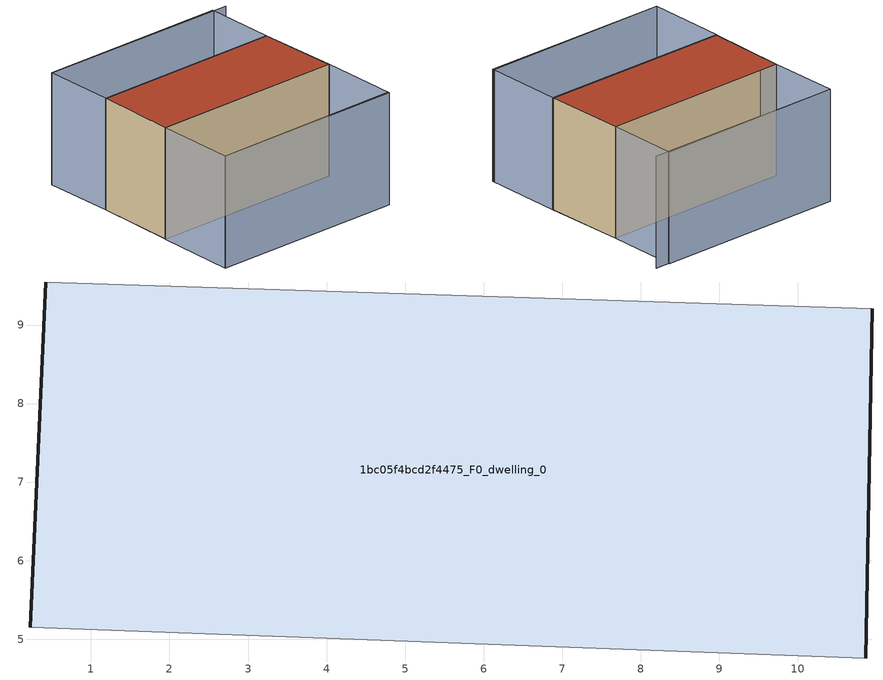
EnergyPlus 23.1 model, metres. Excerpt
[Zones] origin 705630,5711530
1bc05f4bcd2f4475_F0_dwelling_0
 floor ground (EU_floor_Construction): 10.87,4.76 10.95,9.21 0.43,9.55 0.23,5.15 z0
 wall outside (EU_wall_Construction): 0.23,5.15 0.43,9.55 / 10.95,9.21 10.87,4.76 z0:6
 wall adiabatic (EU_wall_Construction): 10.87,4.76 0.23,5.15 / 0.43,9.55 10.95,9.21 z0:6
 roof outside (EU_roof_Construction): 10.95,9.21 10.87,4.76 0.23,5.15 0.43,9.55 z6
shading: 11.85,12.96 0.6,13.41 / 0.04,0.81 10.72,0.5 / 0.2,5.15 10.87,4.76 / 10.87,4.76 10.71,0.42 / 10.71,0.42 0.04,0.81 / 0.04,0.81 0.2,5.15 / 11.07,13.08 10.95,9.2 / 10.95,9.2 0.43,9.55 / 0.43,9.55 0.55,13.42 / 0.55,13.42 11.07,13.08 z0:6
[Building]
EU S2 Campaign: North Axis=0; Terrain=City; Solar Distribution=FullExterior
[Site:Location]
London: Latitude=51.5; Longitude=-0.5; Time Zone=0; Elevation=25
[SizingPeriod:WeatherFileDays]
AnnualSizingPeriod: Begin Month=1; Begin Day of Month=1; End Month=12; End Day of Month=31; Day of Week for Start Day=Monday; Use Weather File Daylight Saving Period=No; Use Weather File Rain and Snow Indicators=No
[MATERIAL]
EU_InternalMass_Material: Roughness=MediumRough; Thickness=0.1; Conductivity=1; Density=1800; Specific Heat=900; Thermal Absorptance=0.9; Solar Absorptance=0.7; Visible Absorptance=0.7
[MATERIAL:NOMASS] Roughness=MediumRough; Thermal Absorptance=0.9; Solar Absorptance=0.7; Visible Absorptance=0.7
Name | Thermal Resistance
EU_wall_NoMass | 0.724719
EU_roof_NoMass | 2.98947
EU_floor_NoMass | 2.39157
[CONSTRUCTION]
EU_wall_Construction: EU_wall_NoMass
EU_roof_Construction: EU_roof_NoMass
EU_floor_Construction: EU_floor_NoMass
EU_InternalMass_Construction: EU_InternalMass_Material
[ZONE]
1bc05f4bcd2f4475_F0_dwelling_0: Type=1; Multiplier=1; Ceiling Height=autocalculate; Volume=280.919; Floor Area=autocalculate; Part of Total Floor Area=Yes
[INTERNALMASS]
1bc05f4bcd2f4475_F0_dwelling_0_EU_InternalMass: Construction=EU_InternalMass_Construction; Zone or ZoneList=1bc05f4bcd2f4475_F0_dwelling_0; Surface Area=46.82
[OTHEREQUIPMENT]
EU_Step8_InternalGain_1bc05f4bcd2f4475_F0_dwelling_0_f000: Fuel Type=Electricity; Zone or ZoneList or Space or SpaceList=1bc05f4bcd2f4475_F0_dwelling_0; Schedule=EU_Step8_GainSchedule_1bc05f4bcd2f4475_F0_dwelling_0_f000; Design Level Calculation Method=Watts/Area; Power per Zone Floor Area=1; Fraction Latent=0; Fraction Radiant=0; Fraction Lost=0; Carbon Dioxide Generation Rate=0; EndUse Subcategory=EU_Step8_InternalGains
[ZONEVENTILATION:DESIGNFLOWRATE]
EU_ConstantAir_1bc05f4bcd2f4475_F0_dwelling_0: Zone or ZoneList or Space or SpaceList=1bc05f4bcd2f4475_F0_dwelling_0; Schedule=EU_AlwaysOn; Design Flow Rate Calculation Method=AirChanges/Hour; Air Changes per Hour=0.418135; Ventilation Type=Natural; Fan Pressure Rise=0; Fan Total Efficiency=1; Constant Term Coefficient=1; Temperature Term Coefficient=0; Velocity Term Coefficient=0; Velocity Squared Term Coefficient=0; Minimum Indoor Temperature=-100; Maximum Indoor Temperature=100; Delta Temperature=-100; Minimum Outdoor Temperature=-100; Maximum Outdoor Temperature=100; Maximum Wind Speed=40
[HVACTEMPLATE:THERMOSTAT]
EU_HeatOnly_1bc05f4bcd2f4475_F0_dwelling_0: Constant Heating Setpoint=20; Constant Cooling Setpoint=50
[HVACTEMPLATE:ZONE:IDEALLOADSAIRSYSTEM]
1bc05f4bcd2f4475_F0_dwelling_0: Template Thermostat=EU_HeatOnly_1bc05f4bcd2f4475_F0_dwelling_0; System Availability Schedule=EU_AlwaysOn; Maximum Heating Supply Air Temperature=50; Minimum Cooling Supply Air Temperature=13; Maximum Heating Supply Air Humidity Ratio=0.0156; Minimum Cooling Supply Air Humidity Ratio=0.0077; Heating Limit=NoLimit; Cooling Limit=NoLimit; Heating Availability Schedule=EU_AlwaysOn; Cooling Availability Schedule=EU_CoolingOff; Dehumidification Control Type=ConstantSensibleHeatRatio; Cooling Sensible Heat Ratio=0.7; Dehumidification Setpoint=60; Humidification Control Type=None; Humidification Setpoint=30; Outdoor Air Method=None; Outdoor Air Flow Rate per Person=0.00944; Outdoor Air Flow Rate per Zone Floor Area=0; Outdoor Air Flow Rate per Zone=0; Demand Controlled Ventilation Type=None; Outdoor Air Economizer Type=NoEconomizer; Heat Recovery Type=None; Sensible Heat Recovery Effectiveness=0.7; Latent Heat Recovery Effectiveness=0.65
[SIZING:ZONE]
1bc05f4bcd2f4475_F0_dwelling_0: Zone Cooling Design Supply Air Temperature Input Method=SupplyAirTemperature; Zone Cooling Design Supply Air Temperature=13; Zone Heating Design Supply Air Temperature Input Method=SupplyAirTemperature; Zone Heating Design Supply Air Temperature=50; Zone Cooling Design Supply Air Humidity Ratio=0.008; Zone Heating Design Supply Air Humidity Ratio=0.008; Cooling Design Air Flow Method=DesignDay; Cooling Design Air Flow Rate=0; Cooling Minimum Air Flow per Zone Floor Area=0.000762; Cooling Minimum Air Flow=0; Cooling Minimum Air Flow Fraction=0.2; Heating Design Air Flow Method=DesignDay; Heating Design Air Flow Rate=0; Heating Maximum Air Flow per Zone Floor Area=0.002032; Heating Maximum Air Flow=0.141576; Heating Maximum Air Flow Fraction=0.3; Account for Dedicated Outdoor Air System=No; Dedicated Outdoor Air System Control Strategy=NeutralSupplyAir; Dedicated Outdoor Air Low Setpoint Temperature for Design=autosize; Dedicated Outdoor Air High Setpoint Temperature for Design=autosize; Zone Load Sizing Method=Sensible Load Only No Latent Load; Zone Latent Cooling Design Supply Air Humidity Ratio Input Method=HumidityRatioDifference; Zone Cooling Design Supply Air Humidity Ratio Difference=0.005; Zone Latent Heating Design Supply Air Humidity Ratio Input Method=HumidityRatioDifference; Zone Humidification Design Supply Air Humidity Ratio Difference=0.005
[SCHEDULE:CONSTANT]
Name | Hourly Value
EU_AlwaysOn | 1
EU_CoolingOff | 0
[SCHEDULE:FILE]
EU_Step8_GainSchedule_1bc05f4bcd2f4475_F0_dwelling_0_f000: File=../../schedules/1bc05f4bcd2f4475/1bc05f4bcd2f4475_F0_dwelling_0_f000_gain.csv; Column Number=1; Rows to Skip at Top=0; Number of Hours of Data=8760; Column Separator=Comma; Interpolate to Timestep=No; Minutes per Item=60; Adjust Schedule for Daylight Savings=Yes
